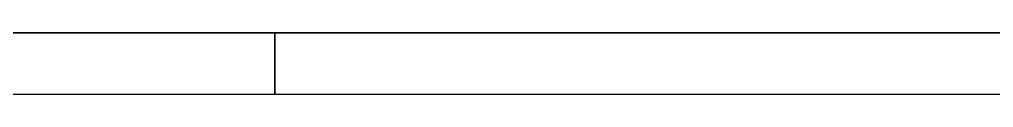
# Model space of a CAD drawing. Header units: millimetres. Extents: x 505 to 1346, y 20403 to 20997.
# Drawn here: x 675.3 to 828.1, y 20987.2 to 20996.8 of the extents above; entities that cross this region are included whole.
import ezdxf

# ---------------------------------------------------------------- set-up
doc = ezdxf.new("R2010")
doc.units = ezdxf.units.MM

# ---------------------------------------------------------------- blocks, each defined once
blk = doc.blocks.new('Unknown-110200292-1058')
at = {"color": 5, "linetype": 'Continuous'}
blk.add_line((1346.07, 20996.85), (505.07, 20996.85), dxfattribs=at)
blk = doc.blocks.new('FORMATO_DET_A1-110200292-76346')
at = {"color": 2, "linetype": 'Continuous', "true_color": 0xffff00}
for p, q in [((505.07, 20996.85), (1346.07, 20996.85)), ((715.32, 20987.23), (715.32, 20996.85)), ((715.32, 20996.85), (715.32, 20987.23))]:
    blk.add_line(p, q, dxfattribs=at)
at = {"color": 1, "linetype": 'Continuous', "true_color": 0xff0000}
blk.add_line((529.8, 20987.23), (1336.45, 20987.23), dxfattribs=at)

msp = doc.modelspace()

# ---------------------------------------------------------------- block references
for name in ['Unknown-110200292-1058', 'FORMATO_DET_A1-110200292-76346']:
    msp.add_blockref(name, (0, 0))

doc.saveas('drawing.dxf')
